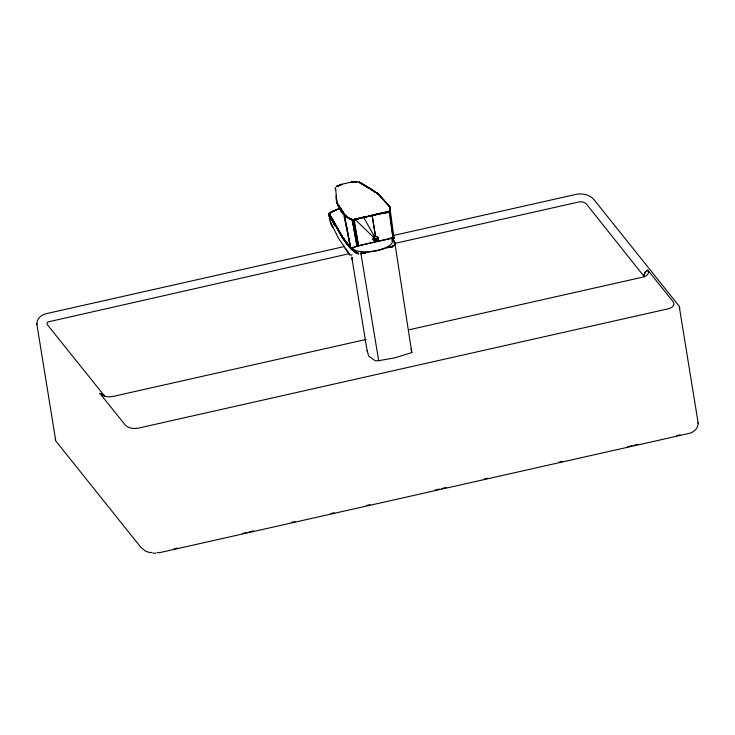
<?xml version="1.0" encoding="UTF-8"?>
<svg xmlns="http://www.w3.org/2000/svg" width="735" height="735" viewBox="0 0 735 735"><rect width="100%" height="100%" fill="white"/><g stroke="black" fill="none" stroke-linecap="round" stroke-linejoin="round"><path stroke-width="1.1" d="M389.155 211.992L384.359 212.782L389.155 211.9L392.986 237.947L359.672 245.563L351.688 248.108M389.89 211.698L393.014 237.938L394.566 237.708L393.942 238.59M36.915 324.686C36.226 319.238 41.224 314.617 46.287 313.67L344.173 246.583M698.085 422.496C698.774 427.945 693.776 432.566 688.713 433.512L159.026 552.793M363.641 216.981L354.141 219.361M335.527 187.664L336.961 202.998L345.652 216.402M335.335 187.939L335.555 190.117M392.012 238.443L394.787 242.587L411.802 352.589L394.768 357.853L378.7 360.683A4.833 1.608 -9.1 0 1 374.767 360.426L368.759 356.19L367.169 350.962L351.771 257.259L352.598 260.548M394.87 245.003L394.667 242.458L393.317 240.014L394.667 242.458L394.511 245.279L394.511 242.385L391.029 237.414L393.436 240.134M376.936 236.275L378.093 238.443L376.265 241.585M328.949 213.931L334.866 225.829L328.931 213.839L329.602 218.093L329.041 213.729M345.615 216.035L348.362 218.084L345.615 216.044L336.961 202.998L345.56 216.2L337.099 202.888M411.802 352.589L411.177 348.868M373.803 237.515L373.325 238.728A2.609 2.425 -31.7 0 0 373.61 240.143C374.795 242.265 378.24 241.199 378.369 238.893A2.609 2.389 -43.4 0 0 378.093 237.478L376.044 236.339L373.812 237.506L355.299 219.636L354.739 219.756L361.583 217.854L355.299 219.618M349.419 242.44L350.76 248.32L357.669 245.922L379.131 240.933L377.625 239.794L379.131 240.933M388.429 211.037L386.83 213.058M333.157 211.055L329.445 213.159L330.281 217.385L329.776 213.012M330.281 212.534L329.464 213.269M329.473 213.021L339.846 208.4L329.473 213.021L330.291 212.461M330.41 212.323L329.666 212.856L333.185 210.927M374.4 236.385L373.242 237.653L373.169 239.445L374.584 240.841L376.43 240.786M352.138 254.696L351.008 255.265M345.882 216.467L352.23 219.884L356.999 246.106L352.249 219.958L350.062 219.26L352.23 219.884L348.445 218.166L352.24 219.71L348.445 218.166M336.713 186.368L337.411 186.065L336.593 186.506M336.658 186.396L341.72 184.283M336.575 186.653L341.692 184.522L336.575 186.58L339.607 185.367M378.112 238.094L372.645 239.509M329.822 219.94L328.931 214.344C338.422 227.069 343.181 246.39 358.377 253.805L355.722 252.812L358.377 253.805C343.19 246.289 338.339 226.996 329.014 214.115L342.005 236.716L351.707 249.532M390.496 246.776L393.335 245.949L377.588 250.644L360.37 253.446M333.258 210.862L339.809 208.455M337.457 185.973L341.692 184.375M363.706 252.803L360.389 253.373L362.732 252.84L361.482 253.106M361.482 253.18L362.107 252.969M392.582 246.537L393.537 246.243L388.319 247.566L393.565 246.335L388.319 247.566M392.554 246.446L393.501 246.161L389.109 247.291M392.472 246.289L393.4 246.004L392.426 246.225M341.747 184.264L351.211 182.133L357.192 181.766L351.211 182.179M380.317 240.731L394.291 237.727M372.13 215.245L354.674 219.499L389.1 211.726L354.132 219.434L355.198 219.205M389.706 247.429L392.609 246.712M370.495 215.897L363.733 217.505L374.556 236.808M393.445 235.485L575.974 194.38C582.432 193.039 589.975 194.628 594.238 199.966L679.195 306.192L698.25 423.571M349.272 253.676L47.894 321.948L46.939 323.262L47.334 324.668L104.535 395.99M394.052 243.588L579.208 201.895L582.451 201.785L585.887 203.384L644.227 276.645M366.113 339.441L113.08 396.431C108.67 397.24 103.396 396.882 100.043 393.583L101.834 393.657L104.471 395.724L103.626 394.796M408.66 329.868L642.656 277.168C645.725 276.773 650.31 273.64 647.838 270.223L645.376 271.895L643.805 275.597L645.321 271.821L647.728 270.048L673.196 301.8C675.796 305.218 671.184 308.461 668.06 308.847L138.492 428.101C134.046 428.928 128.698 428.56 125.363 425.179L99.886 393.418M174.066 548.824L177.429 548.071M242.366 533.445L246.841 532.434M249.082 531.929L253.557 530.927M291.63 522.346L294.983 521.593M330.814 513.526L334.168 512.773M366.636 505.459L369.999 504.697M434.936 490.08L439.411 489.069M441.652 488.564L446.136 487.553M484.2 478.981L487.553 478.228M559.206 462.094L562.569 461.332M627.506 446.705L631.981 445.704M634.222 445.199L638.706 444.188M676.77 435.616L680.132 434.863M374.767 236.211L375.484 236.413L372.186 215.511L389.155 211.9L381.704 213.481M379.784 213.334L380.215 213.251M382.273 212.838L389.063 211.643L372.085 215.089L388.071 211.726M157.299 552.555L158.392 552.352M391.406 238.443L393.014 238.802A21.508 7.148 -9.1 0 0 392.15 238.002M359.58 245.591L358.57 245.692L354.187 219.857M351.229 182.298L354.196 182.069M352.855 219.985L358.414 245.738L353.645 219.94M156.215 553.198L153.055 553.198M356.163 181.793L357.192 181.766M359.562 182.252L358.919 182.023L377.965 193.718L389.458 206.195L390.331 208.519L390.248 211.074L390.331 208.519L389.513 206.296L378.185 193.911L371.395 189.639M150.785 552.316L152.053 552.555M389.293 206.167L390.11 210.963L390.267 209.686M359.801 182.427L368.511 187.866L359.158 182.252L370.293 188.353L378.249 194.04M149.995 552.748L145.291 551.02L140.762 547.217L55.805 440.991L36.75 323.611M359.7 182.308L359.093 182.124L378.102 193.783M359.856 182.574L364.091 184.733M371.414 189.676L378.185 193.911M377.965 193.718L389.578 206.416L389.816 207.481L389.532 206.296M351.9 249.229L354.353 251.425L358.423 253.538L354.169 251.737L358.395 253.63C343.567 245.609 338.431 226.959 329.151 213.977L329.142 213.986M389.816 207.481L389.578 206.388M384.478 201.353L389.035 206.131M340.911 211.165L342.087 212.534M345.064 216.026C339.864 210.486 335.629 203.613 336.088 195.73M392.187 238.7L393.491 240.281M346.736 243.322L351.707 249.689M342.078 236.551L351.771 249.367L354.233 251.563L351.771 249.367L342.198 236.413L329.234 213.931L342.078 236.551L329.023 214.105M349.548 254.402L345.147 248.366L350.081 255.054L338.44 238.168L330.125 221.345M393.151 239.932L394.511 242.385M389.66 206.783L390.496 211.046L390.423 208.712M394.337 241.549L394.842 242.743M343.952 215.778L350.77 248.311L344.853 217.67L347.03 230.266M329.767 219.14L330.925 223.109M372.195 215.511L375.484 236.413M360.977 253.814L366.122 252.574L360.94 253.639L378.7 360.683M390.386 211.368L393.988 237.763M346.213 223.798L349.401 242.458M679.618 307.248L679.792 308.323M55.208 438.85L55.382 439.925M351.872 257.599L352.074 259.106M336.437 198.845L336.878 203.209M335.325 188.096L335.546 190.282M374.629 239.05A14.02 4.658 -9.1 0 1 377.762 238.903M372.535 239.582A14.498 4.814 -9.1 0 1 376.954 239.197M391.847 240.143A20.111 6.679 -9.1 0 1 374.556 250.892A20.111 6.679 -9.1 0 1 352.635 247.089M372.939 239.683A15.61 5.182 -9.1 0 1 374.942 239.454M367.169 350.962A4.833 1.608 -9.1 0 1 367.5 350.384M390.478 208.602L390.395 210.908L390.478 208.602M342.427 211.827L342.776 213.692L342.427 211.827M345.9 215.86L348.473 217.946L352.331 219.471L348.473 217.946L345.9 215.86M393.455 246.078L392.518 246.363L393.501 246.161M359.47 218.387L354.693 219.59L359.47 218.387M364.514 252.73L360.922 253.456L364.514 252.73M365.323 252.656L360.931 253.547L365.323 252.656M354.206 182.133L351.229 182.372L354.206 182.142M356.732 181.903L356.181 181.912L356.732 181.903M345.68 216.687L345.955 217.358L345.698 216.66M358.505 253.382L354.353 251.425L358.505 253.382M359.81 182.427L359.158 182.252L359.838 182.5M347.085 216.862L346.038 216.173L347.085 216.862M332.872 227.547L330.833 223.495L332.872 227.547M389.798 207.178L389.798 207.178"/></g></svg>
